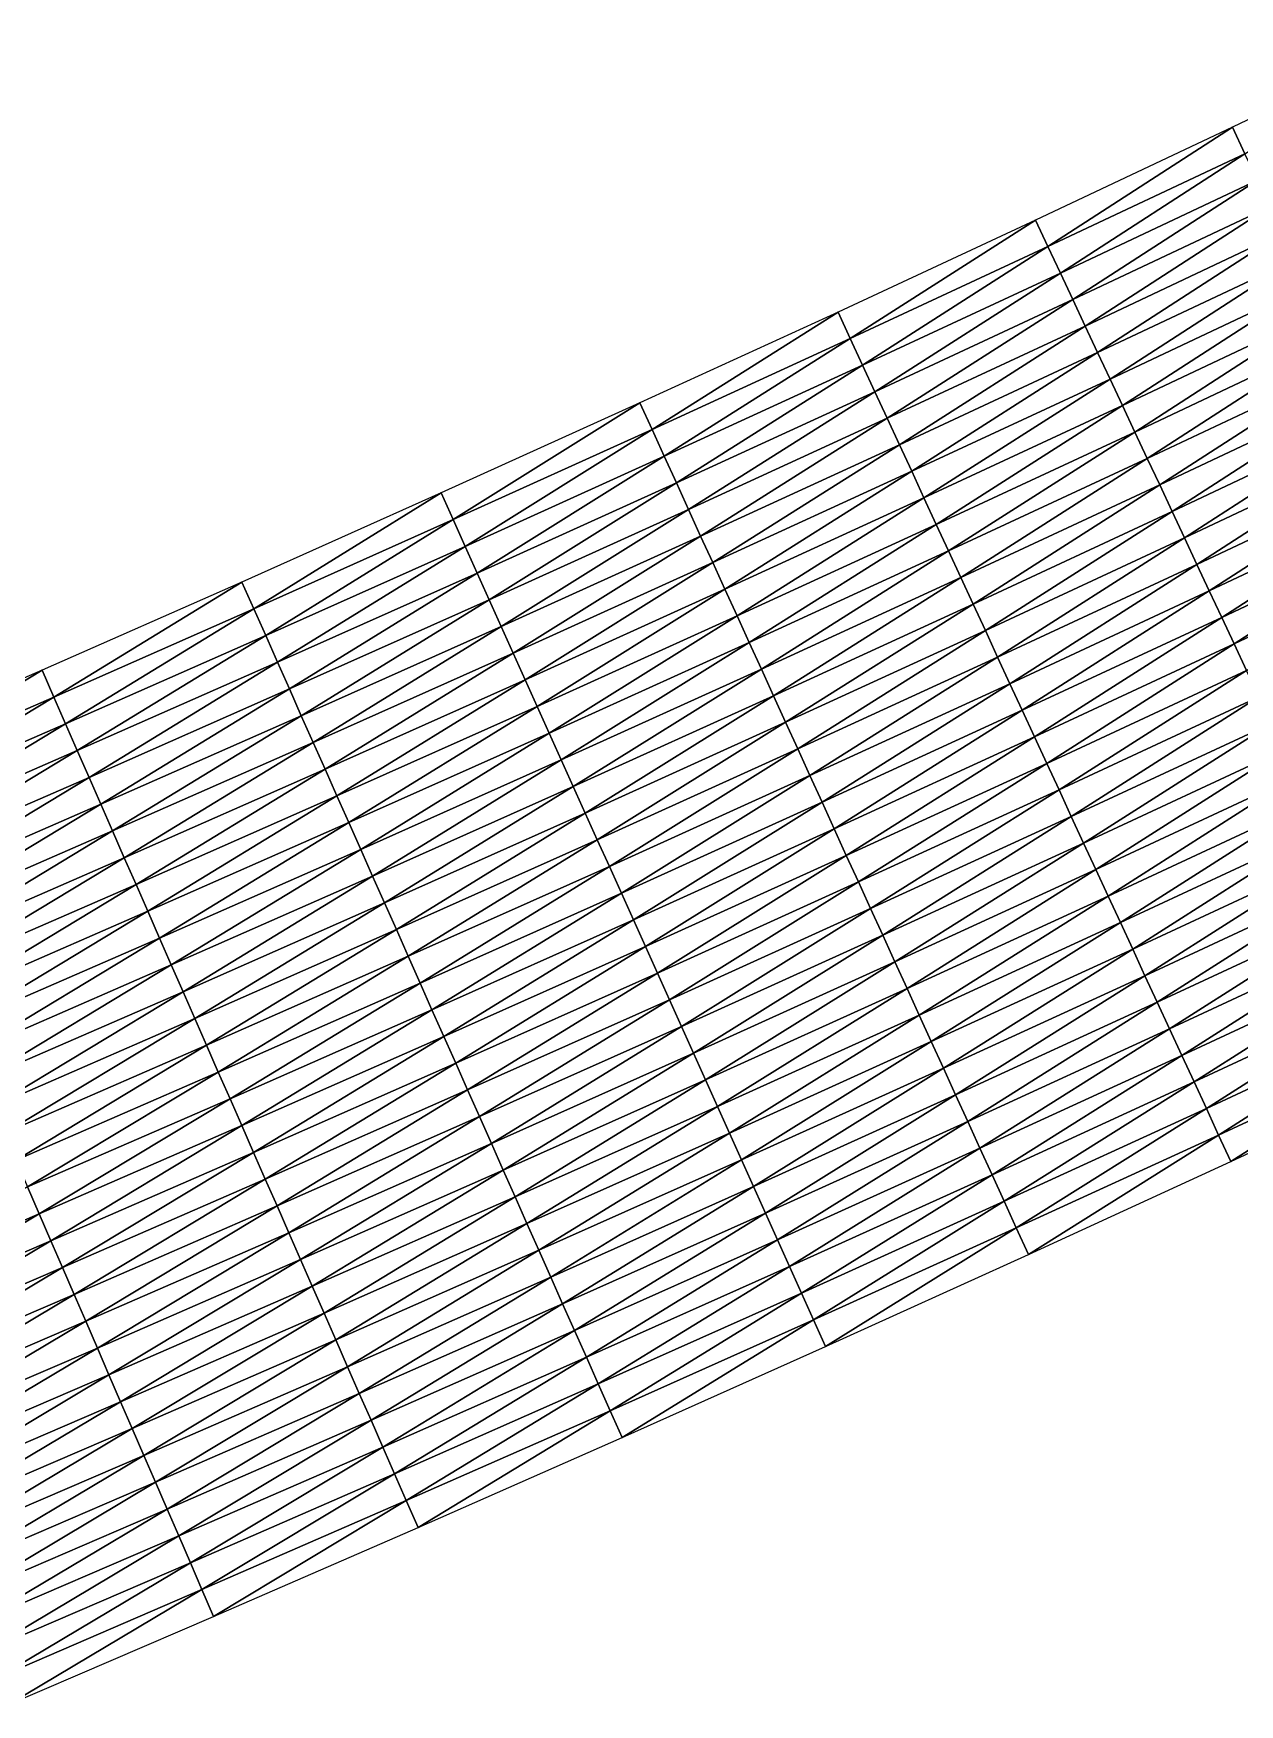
# Model space of a CAD drawing. Header units: metres. Extents: x 479979 to 482619, y 6959976 to 6961524.
# Drawn here: x 481711.7 to 481794.2, y 6960870.5 to 6960984.8 of the extents above; entities that cross this region are included whole.
import ezdxf

# ---------------------------------------------------------------- set-up
doc = ezdxf.new("R2010")
doc.units = ezdxf.units.M

msp = doc.modelspace()

# ---------------------------------------------------------------- linework, layer by layer
at = {"layer": 'GENERAL_FILL_TOP'}
for points in [[(481794.536, 6960976.573, 6.525), (481807.095, 6960984.798, 6.571), (481793.677, 6960978.38, 6.533)], [(481781.067, 6960970.218, 6.487), (481793.677, 6960978.38, 6.533), (481780.218, 6960972.029, 6.496)], [(481781.067, 6960970.218, 6.487), (481794.536, 6960976.573, 6.525), (481793.677, 6960978.38, 6.533)], [(481781.915, 6960968.407, 6.479), (481794.536, 6960976.573, 6.525), (481781.067, 6960970.218, 6.487)], [(481781.915, 6960968.407, 6.479), (481795.394, 6960974.767, 6.516), (481794.536, 6960976.573, 6.525)], [(481782.764, 6960966.596, 6.47), (481795.394, 6960974.767, 6.516), (481781.915, 6960968.407, 6.479)], [(481782.764, 6960966.596, 6.47), (481796.252, 6960972.96, 6.508), (481795.394, 6960974.767, 6.516)], [(481783.613, 6960964.785, 6.462), (481796.252, 6960972.96, 6.508), (481782.764, 6960966.596, 6.47)], [(481783.613, 6960964.785, 6.462), (481797.11, 6960971.154, 6.499), (481796.252, 6960972.96, 6.508)], [(481767.556, 6960963.929, 6.449), (481780.218, 6960972.029, 6.496), (481766.717, 6960965.745, 6.457)], [(481767.556, 6960963.929, 6.449), (481781.067, 6960970.218, 6.487), (481780.218, 6960972.029, 6.496)], [(481784.461, 6960962.974, 6.453), (481797.11, 6960971.154, 6.499), (481783.613, 6960964.785, 6.462)], [(481784.461, 6960962.974, 6.453), (481797.969, 6960969.347, 6.491), (481797.11, 6960971.154, 6.499)], [(481768.395, 6960962.114, 6.44), (481781.067, 6960970.218, 6.487), (481767.556, 6960963.929, 6.449)], [(481768.395, 6960962.114, 6.44), (481781.915, 6960968.407, 6.479), (481781.067, 6960970.218, 6.487)], [(481785.31, 6960961.163, 6.445), (481797.969, 6960969.347, 6.491), (481784.461, 6960962.974, 6.453)], [(481785.31, 6960961.163, 6.445), (481798.827, 6960967.541, 6.482), (481797.969, 6960969.347, 6.491)], [(481769.234, 6960960.299, 6.432), (481781.915, 6960968.407, 6.479), (481768.395, 6960962.114, 6.44)], [(481769.234, 6960960.299, 6.432), (481782.764, 6960966.596, 6.47), (481781.915, 6960968.407, 6.479)], [(481786.159, 6960959.352, 7.016), (481798.827, 6960967.541, 6.482), (481785.31, 6960961.163, 6.445)], [(481786.159, 6960959.352, 7.016), (481799.685, 6960965.734, 7.024), (481798.827, 6960967.541, 6.482)], [(481770.074, 6960958.483, 6.423), (481782.764, 6960966.596, 6.47), (481769.234, 6960960.299, 6.432)], [(481770.074, 6960958.483, 6.423), (481783.613, 6960964.785, 6.462), (481782.764, 6960966.596, 6.47)], [(481754.004, 6960957.706, 6.409), (481766.717, 6960965.745, 6.457), (481753.174, 6960959.526, 6.418)], [(481754.004, 6960957.706, 6.409), (481767.556, 6960963.929, 6.449), (481766.717, 6960965.745, 6.457)], [(481787.007, 6960957.541, 8.016), (481799.685, 6960965.734, 7.024), (481786.159, 6960959.352, 7.016)], [(481787.007, 6960957.541, 8.016), (481800.543, 6960963.928, 8.024), (481799.685, 6960965.734, 7.024)], [(481770.913, 6960956.668, 6.415), (481783.613, 6960964.785, 6.462), (481770.074, 6960958.483, 6.423)], [(481770.913, 6960956.668, 6.415), (481784.461, 6960962.974, 6.453), (481783.613, 6960964.785, 6.462)], [(481754.834, 6960955.887, 6.4), (481767.556, 6960963.929, 6.449), (481754.004, 6960957.706, 6.409)], [(481754.834, 6960955.887, 6.4), (481768.395, 6960962.114, 6.44), (481767.556, 6960963.929, 6.449)], [(481771.752, 6960954.853, 6.406), (481784.461, 6960962.974, 6.453), (481770.913, 6960956.668, 6.415)], [(481771.752, 6960954.853, 6.406), (481785.31, 6960961.163, 6.445), (481784.461, 6960962.974, 6.453)], [(481787.856, 6960955.73, 8.536), (481800.543, 6960963.928, 8.024), (481787.007, 6960957.541, 8.016)], [(481787.856, 6960955.73, 8.536), (481801.401, 6960962.121, 8.544), (481800.543, 6960963.928, 8.024)], [(481755.664, 6960954.067, 6.392), (481768.395, 6960962.114, 6.44), (481754.834, 6960955.887, 6.4)], [(481755.664, 6960954.067, 6.392), (481769.234, 6960960.299, 6.432), (481768.395, 6960962.114, 6.44)], [(481788.705, 6960953.919, 8.576), (481801.401, 6960962.121, 8.544), (481787.856, 6960955.73, 8.536)], [(481788.705, 6960953.919, 8.576), (481802.26, 6960960.315, 8.584), (481801.401, 6960962.121, 8.544)], [(481772.592, 6960953.037, 7.009), (481785.31, 6960961.163, 6.445), (481771.752, 6960954.853, 6.406)], [(481772.592, 6960953.037, 7.009), (481786.159, 6960959.352, 7.016), (481785.31, 6960961.163, 6.445)], [(481740.412, 6960951.548, 6.366), (481753.174, 6960959.526, 6.418), (481739.591, 6960953.372, 6.374)], [(481740.412, 6960951.548, 6.366), (481754.004, 6960957.706, 6.409), (481753.174, 6960959.526, 6.418)], [(481756.494, 6960952.248, 6.383), (481769.234, 6960960.299, 6.432), (481755.664, 6960954.067, 6.392)], [(481756.494, 6960952.248, 6.383), (481770.074, 6960958.483, 6.423), (481769.234, 6960960.299, 6.432)], [(481789.553, 6960952.108, 8.616), (481802.26, 6960960.315, 8.584), (481788.705, 6960953.919, 8.576)], [(481789.553, 6960952.108, 8.616), (481803.118, 6960958.508, 8.624), (481802.26, 6960960.315, 8.584)], [(481757.324, 6960950.428, 6.375), (481770.074, 6960958.483, 6.423), (481756.494, 6960952.248, 6.383)], [(481757.324, 6960950.428, 6.375), (481770.913, 6960956.668, 6.415), (481770.074, 6960958.483, 6.423)], [(481773.431, 6960951.222, 8.009), (481786.159, 6960959.352, 7.016), (481772.592, 6960953.037, 7.009)], [(481773.431, 6960951.222, 8.009), (481787.007, 6960957.541, 8.016), (481786.159, 6960959.352, 7.016)], [(481790.402, 6960950.297, 8.656), (481803.118, 6960958.508, 8.624), (481789.553, 6960952.108, 8.616)], [(481790.402, 6960950.297, 8.656), (481803.976, 6960956.702, 8.664), (481803.118, 6960958.508, 8.624)], [(481741.233, 6960949.724, 6.357), (481754.004, 6960957.706, 6.409), (481740.412, 6960951.548, 6.366)], [(481741.233, 6960949.724, 6.357), (481754.834, 6960955.887, 6.4), (481754.004, 6960957.706, 6.409)], [(481774.27, 6960949.406, 8.529), (481787.007, 6960957.541, 8.016), (481773.431, 6960951.222, 8.009)], [(481774.27, 6960949.406, 8.529), (481787.856, 6960955.73, 8.536), (481787.007, 6960957.541, 8.016)], [(481758.154, 6960948.608, 6.366), (481770.913, 6960956.668, 6.415), (481757.324, 6960950.428, 6.375)], [(481758.154, 6960948.608, 6.366), (481771.752, 6960954.853, 6.406), (481770.913, 6960956.668, 6.415)], [(481791.251, 6960948.486, 8.696), (481803.976, 6960956.702, 8.664), (481790.402, 6960950.297, 8.656)], [(481791.251, 6960948.486, 8.696), (481804.834, 6960954.895, 8.704), (481803.976, 6960956.702, 8.664)], [(481742.054, 6960947.9, 6.348), (481754.834, 6960955.887, 6.4), (481741.233, 6960949.724, 6.357)], [(481742.054, 6960947.9, 6.348), (481755.664, 6960954.067, 6.392), (481754.834, 6960955.887, 6.4)], [(481775.109, 6960947.591, 8.569), (481787.856, 6960955.73, 8.536), (481774.27, 6960949.406, 8.529)], [(481775.109, 6960947.591, 8.569), (481788.705, 6960953.919, 8.576), (481787.856, 6960955.73, 8.536)], [(481742.874, 6960946.076, 6.34), (481755.664, 6960954.067, 6.392), (481742.054, 6960947.9, 6.348)], [(481742.874, 6960946.076, 6.34), (481756.494, 6960952.248, 6.383), (481755.664, 6960954.067, 6.392)], [(481758.984, 6960946.789, 7.002), (481771.752, 6960954.853, 6.406), (481758.154, 6960948.608, 6.366)], [(481758.984, 6960946.789, 7.002), (481772.592, 6960953.037, 7.009), (481771.752, 6960954.853, 6.406)], [(481775.949, 6960945.776, 8.609), (481788.705, 6960953.919, 8.576), (481775.109, 6960947.591, 8.569)], [(481775.949, 6960945.776, 8.609), (481789.553, 6960952.108, 8.616), (481788.705, 6960953.919, 8.576)], [(481792.099, 6960946.675, 8.736), (481804.834, 6960954.895, 8.704), (481791.251, 6960948.486, 8.696)], [(481792.099, 6960946.675, 8.736), (481805.693, 6960953.089, 8.744), (481804.834, 6960954.895, 8.704)], [(481726.779, 6960945.452, 6.316), (481739.591, 6960953.372, 6.374), (481725.967, 6960947.28, 6.325)], [(481726.779, 6960945.452, 6.316), (481740.412, 6960951.548, 6.366), (481739.591, 6960953.372, 6.374)], [(481759.814, 6960944.969, 8.002), (481772.592, 6960953.037, 7.009), (481758.984, 6960946.789, 7.002)], [(481759.814, 6960944.969, 8.002), (481773.431, 6960951.222, 8.009), (481772.592, 6960953.037, 7.009)], [(481792.948, 6960944.864, 8.776), (481805.693, 6960953.089, 8.744), (481792.099, 6960946.675, 8.736)], [(481792.948, 6960944.864, 8.776), (481806.551, 6960951.282, 8.784), (481805.693, 6960953.089, 8.744)], [(481727.591, 6960943.624, 6.308), (481740.412, 6960951.548, 6.366), (481726.779, 6960945.452, 6.316)], [(481727.591, 6960943.624, 6.308), (481741.233, 6960949.724, 6.357), (481740.412, 6960951.548, 6.366)], [(481743.695, 6960944.253, 6.331), (481756.494, 6960952.248, 6.383), (481742.874, 6960946.076, 6.34)], [(481743.695, 6960944.253, 6.331), (481757.324, 6960950.428, 6.375), (481756.494, 6960952.248, 6.383)], [(481776.788, 6960943.96, 8.649), (481789.553, 6960952.108, 8.616), (481775.949, 6960945.776, 8.609)], [(481776.788, 6960943.96, 8.649), (481790.402, 6960950.297, 8.656), (481789.553, 6960952.108, 8.616)], [(481744.516, 6960942.429, 6.322), (481757.324, 6960950.428, 6.375), (481743.695, 6960944.253, 6.331)], [(481744.516, 6960942.429, 6.322), (481758.154, 6960948.608, 6.366), (481757.324, 6960950.428, 6.375)], [(481760.644, 6960943.149, 8.522), (481773.431, 6960951.222, 8.009), (481759.814, 6960944.969, 8.002)], [(481760.644, 6960943.149, 8.522), (481774.27, 6960949.406, 8.529), (481773.431, 6960951.222, 8.009)], [(481793.797, 6960943.053, 8.816), (481806.551, 6960951.282, 8.784), (481792.948, 6960944.864, 8.776)], [(481793.797, 6960943.053, 8.816), (481807.409, 6960949.476, 8.824), (481806.551, 6960951.282, 8.784)], [(481728.403, 6960941.796, 6.299), (481741.233, 6960949.724, 6.357), (481727.591, 6960943.624, 6.308)], [(481728.403, 6960941.796, 6.299), (481742.054, 6960947.9, 6.348), (481741.233, 6960949.724, 6.357)], [(481761.474, 6960941.33, 8.562), (481774.27, 6960949.406, 8.529), (481760.644, 6960943.149, 8.522)], [(481761.474, 6960941.33, 8.562), (481775.109, 6960947.591, 8.569), (481774.27, 6960949.406, 8.529)], [(481777.627, 6960942.145, 8.689), (481790.402, 6960950.297, 8.656), (481776.788, 6960943.96, 8.649)], [(481777.627, 6960942.145, 8.689), (481791.251, 6960948.486, 8.696), (481790.402, 6960950.297, 8.656)], [(481794.645, 6960941.242, 8.776), (481807.409, 6960949.476, 8.824), (481793.797, 6960943.053, 8.816)], [(481745.337, 6960940.605, 6.994), (481758.154, 6960948.608, 6.366), (481744.516, 6960942.429, 6.322)], [(481745.337, 6960940.605, 6.994), (481758.984, 6960946.789, 7.002), (481758.154, 6960948.608, 6.366)], [(481778.466, 6960940.329, 8.729), (481791.251, 6960948.486, 8.696), (481777.627, 6960942.145, 8.689)], [(481778.466, 6960940.329, 8.729), (481792.099, 6960946.675, 8.736), (481791.251, 6960948.486, 8.696)], [(481713.108, 6960939.418, 6.259), (481725.967, 6960947.28, 6.325), (481712.304, 6960941.25, 6.268)], [(481713.108, 6960939.418, 6.259), (481726.779, 6960945.452, 6.316), (481725.967, 6960947.28, 6.325)], [(481729.215, 6960939.969, 6.29), (481742.054, 6960947.9, 6.348), (481728.403, 6960941.796, 6.299)], [(481729.215, 6960939.969, 6.29), (481742.874, 6960946.076, 6.34), (481742.054, 6960947.9, 6.348)], [(481762.304, 6960939.51, 8.602), (481775.109, 6960947.591, 8.569), (481761.474, 6960941.33, 8.562)], [(481762.304, 6960939.51, 8.602), (481775.949, 6960945.776, 8.609), (481775.109, 6960947.591, 8.569)], [(481730.027, 6960938.141, 6.281), (481742.874, 6960946.076, 6.34), (481729.215, 6960939.969, 6.29)], [(481730.027, 6960938.141, 6.281), (481743.695, 6960944.253, 6.331), (481742.874, 6960946.076, 6.34)], [(481746.158, 6960938.781, 7.994), (481758.984, 6960946.789, 7.002), (481745.337, 6960940.605, 6.994)], [(481746.158, 6960938.781, 7.994), (481759.814, 6960944.969, 8.002), (481758.984, 6960946.789, 7.002)], [(481763.134, 6960937.69, 8.642), (481775.949, 6960945.776, 8.609), (481762.304, 6960939.51, 8.602)], [(481763.134, 6960937.69, 8.642), (481776.788, 6960943.96, 8.649), (481775.949, 6960945.776, 8.609)], [(481779.306, 6960938.514, 8.769), (481792.099, 6960946.675, 8.736), (481778.466, 6960940.329, 8.729)], [(481779.306, 6960938.514, 8.769), (481792.948, 6960944.864, 8.776), (481792.099, 6960946.675, 8.736)], [(481713.911, 6960937.586, 6.25), (481726.779, 6960945.452, 6.316), (481713.108, 6960939.418, 6.259)], [(481713.911, 6960937.586, 6.25), (481727.591, 6960943.624, 6.308), (481726.779, 6960945.452, 6.316)], [(481746.979, 6960936.958, 8.514), (481759.814, 6960944.969, 8.002), (481746.158, 6960938.781, 7.994)], [(481746.979, 6960936.958, 8.514), (481760.644, 6960943.149, 8.522), (481759.814, 6960944.969, 8.002)], [(481780.145, 6960936.699, 8.809), (481792.948, 6960944.864, 8.776), (481779.306, 6960938.514, 8.769)], [(481780.145, 6960936.699, 8.809), (481793.797, 6960943.053, 8.816), (481792.948, 6960944.864, 8.776)], [(481714.714, 6960935.755, 6.241), (481727.591, 6960943.624, 6.308), (481713.911, 6960937.586, 6.25)], [(481714.714, 6960935.755, 6.241), (481728.403, 6960941.796, 6.299), (481727.591, 6960943.624, 6.308)], [(481730.839, 6960936.313, 6.272), (481743.695, 6960944.253, 6.331), (481730.027, 6960938.141, 6.281)], [(481730.839, 6960936.313, 6.272), (481744.516, 6960942.429, 6.322), (481743.695, 6960944.253, 6.331)], [(481763.964, 6960935.871, 8.682), (481776.788, 6960943.96, 8.649), (481763.134, 6960937.69, 8.642)], [(481763.964, 6960935.871, 8.682), (481777.627, 6960942.145, 8.689), (481776.788, 6960943.96, 8.649)], [(481731.651, 6960934.485, 6.983), (481744.516, 6960942.429, 6.322), (481730.839, 6960936.313, 6.272)], [(481731.651, 6960934.485, 6.983), (481745.337, 6960940.605, 6.994), (481744.516, 6960942.429, 6.322)], [(481747.8, 6960935.134, 8.554), (481760.644, 6960943.149, 8.522), (481746.979, 6960936.958, 8.514)], [(481747.8, 6960935.134, 8.554), (481761.474, 6960941.33, 8.562), (481760.644, 6960943.149, 8.522)], [(481780.984, 6960934.883, 8.769), (481793.797, 6960943.053, 8.816), (481780.145, 6960936.699, 8.809)], [(481780.984, 6960934.883, 8.769), (481794.645, 6960941.242, 8.776), (481793.797, 6960943.053, 8.816)], [(481699.397, 6960933.444, 6.189), (481712.304, 6960941.25, 6.268), (481698.602, 6960935.279, 6.198)], [(481699.397, 6960933.444, 6.189), (481713.108, 6960939.418, 6.259), (481712.304, 6960941.25, 6.268)], [(481715.517, 6960933.923, 6.232), (481728.403, 6960941.796, 6.299), (481714.714, 6960935.755, 6.241)], [(481715.517, 6960933.923, 6.232), (481729.215, 6960939.969, 6.29), (481728.403, 6960941.796, 6.299)], [(481748.621, 6960933.31, 8.594), (481761.474, 6960941.33, 8.562), (481747.8, 6960935.134, 8.554)], [(481748.621, 6960933.31, 8.594), (481762.304, 6960939.51, 8.602), (481761.474, 6960941.33, 8.562)], [(481764.794, 6960934.051, 8.722), (481777.627, 6960942.145, 8.689), (481763.964, 6960935.871, 8.682)], [(481764.794, 6960934.051, 8.722), (481778.466, 6960940.329, 8.729), (481777.627, 6960942.145, 8.689)], [(481781.823, 6960933.068, 8.729), (481794.645, 6960941.242, 8.776), (481780.984, 6960934.883, 8.769)], [(481781.823, 6960933.068, 8.729), (481795.494, 6960939.431, 8.736), (481794.645, 6960941.242, 8.776)], [(481732.463, 6960932.658, 7.983), (481745.337, 6960940.605, 6.994), (481731.651, 6960934.485, 6.983)], [(481732.463, 6960932.658, 7.983), (481746.158, 6960938.781, 7.994), (481745.337, 6960940.605, 6.994)], [(481765.624, 6960932.231, 8.762), (481778.466, 6960940.329, 8.729), (481764.794, 6960934.051, 8.722)], [(481765.624, 6960932.231, 8.762), (481779.306, 6960938.514, 8.769), (481778.466, 6960940.329, 8.729)], [(481700.192, 6960931.609, 6.18), (481713.108, 6960939.418, 6.259), (481699.397, 6960933.444, 6.189)], [(481700.192, 6960931.609, 6.18), (481713.911, 6960937.586, 6.25), (481713.108, 6960939.418, 6.259)], [(481716.32, 6960932.091, 6.223), (481729.215, 6960939.969, 6.29), (481715.517, 6960933.923, 6.232)], [(481716.32, 6960932.091, 6.223), (481730.027, 6960938.141, 6.281), (481729.215, 6960939.969, 6.29)], [(481749.442, 6960931.486, 8.634), (481762.304, 6960939.51, 8.602), (481748.621, 6960933.31, 8.594)], [(481749.442, 6960931.486, 8.634), (481763.134, 6960937.69, 8.642), (481762.304, 6960939.51, 8.602)], [(481782.663, 6960931.252, 8.689), (481795.494, 6960939.431, 8.736), (481781.823, 6960933.068, 8.729)], [(481782.663, 6960931.252, 8.689), (481796.343, 6960937.62, 8.696), (481795.494, 6960939.431, 8.736)], [(481717.123, 6960930.26, 6.214), (481730.027, 6960938.141, 6.281), (481716.32, 6960932.091, 6.223)], [(481717.123, 6960930.26, 6.214), (481730.839, 6960936.313, 6.272), (481730.027, 6960938.141, 6.281)], [(481733.275, 6960930.83, 8.503), (481746.158, 6960938.781, 7.994), (481732.463, 6960932.658, 7.983)], [(481733.275, 6960930.83, 8.503), (481746.979, 6960936.958, 8.514), (481746.158, 6960938.781, 7.994)], [(481766.454, 6960930.412, 8.802), (481779.306, 6960938.514, 8.769), (481765.624, 6960932.231, 8.762)], [(481766.454, 6960930.412, 8.802), (481780.145, 6960936.699, 8.809), (481779.306, 6960938.514, 8.769)], [(481700.986, 6960929.773, 6.171), (481713.911, 6960937.586, 6.25), (481700.192, 6960931.609, 6.18)], [(481700.986, 6960929.773, 6.171), (481714.714, 6960935.755, 6.241), (481713.911, 6960937.586, 6.25)], [(481734.087, 6960929.002, 8.543), (481746.979, 6960936.958, 8.514), (481733.275, 6960930.83, 8.503)], [(481734.087, 6960929.002, 8.543), (481747.8, 6960935.134, 8.554), (481746.979, 6960936.958, 8.514)], [(481750.262, 6960929.662, 8.674), (481763.134, 6960937.69, 8.642), (481749.442, 6960931.486, 8.634)], [(481750.262, 6960929.662, 8.674), (481763.964, 6960935.871, 8.682), (481763.134, 6960937.69, 8.642)], [(481767.284, 6960928.592, 8.762), (481780.145, 6960936.699, 8.809), (481766.454, 6960930.412, 8.802)], [(481767.284, 6960928.592, 8.762), (481780.984, 6960934.883, 8.769), (481780.145, 6960936.699, 8.809)], [(481783.502, 6960929.437, 8.649), (481796.343, 6960937.62, 8.696), (481782.663, 6960931.252, 8.689)], [(481783.502, 6960929.437, 8.649), (481797.191, 6960935.809, 8.656), (481796.343, 6960937.62, 8.696)], [(481701.781, 6960927.938, 6.161), (481714.714, 6960935.755, 6.241), (481700.986, 6960929.773, 6.171)], [(481701.781, 6960927.938, 6.161), (481715.517, 6960933.923, 6.232), (481714.714, 6960935.755, 6.241)], [(481717.927, 6960928.428, 6.966), (481730.839, 6960936.313, 6.272), (481717.123, 6960930.26, 6.214)], [(481717.927, 6960928.428, 6.966), (481731.651, 6960934.485, 6.983), (481730.839, 6960936.313, 6.272)], [(481751.083, 6960927.839, 8.714), (481763.964, 6960935.871, 8.682), (481750.262, 6960929.662, 8.674)], [(481751.083, 6960927.839, 8.714), (481764.794, 6960934.051, 8.722), (481763.964, 6960935.871, 8.682)], [(481784.341, 6960927.622, 8.609), (481797.191, 6960935.809, 8.656), (481783.502, 6960929.437, 8.649)], [(481784.341, 6960927.622, 8.609), (481798.04, 6960933.998, 8.616), (481797.191, 6960935.809, 8.656)], [(481718.73, 6960926.596, 7.966), (481731.651, 6960934.485, 6.983), (481717.927, 6960928.428, 6.966)], [(481718.73, 6960926.596, 7.966), (481732.463, 6960932.658, 7.983), (481731.651, 6960934.485, 6.983)], [(481734.899, 6960927.174, 8.583), (481747.8, 6960935.134, 8.554), (481734.087, 6960929.002, 8.543)], [(481734.899, 6960927.174, 8.583), (481748.621, 6960933.31, 8.594), (481747.8, 6960935.134, 8.554)], [(481768.114, 6960926.773, 8.722), (481780.984, 6960934.883, 8.769), (481767.284, 6960928.592, 8.762)], [(481768.114, 6960926.773, 8.722), (481781.823, 6960933.068, 8.729), (481780.984, 6960934.883, 8.769)], [(481702.575, 6960926.103, 6.152), (481715.517, 6960933.923, 6.232), (481701.781, 6960927.938, 6.161)], [(481702.575, 6960926.103, 6.152), (481716.32, 6960932.091, 6.223), (481715.517, 6960933.923, 6.232)], [(481735.711, 6960925.347, 8.623), (481748.621, 6960933.31, 8.594), (481734.899, 6960927.174, 8.583)], [(481735.711, 6960925.347, 8.623), (481749.442, 6960931.486, 8.634), (481748.621, 6960933.31, 8.594)], [(481751.904, 6960926.015, 8.754), (481764.794, 6960934.051, 8.722), (481751.083, 6960927.839, 8.714)], [(481751.904, 6960926.015, 8.754), (481765.624, 6960932.231, 8.762), (481764.794, 6960934.051, 8.722)], [(481785.18, 6960925.806, 8.569), (481798.04, 6960933.998, 8.616), (481784.341, 6960927.622, 8.609)], [(481785.18, 6960925.806, 8.569), (481798.889, 6960932.187, 8.576), (481798.04, 6960933.998, 8.616)], [(481703.37, 6960924.267, 6.143), (481716.32, 6960932.091, 6.223), (481702.575, 6960926.103, 6.152)], [(481703.37, 6960924.267, 6.143), (481717.123, 6960930.26, 6.214), (481716.32, 6960932.091, 6.223)], [(481719.533, 6960924.765, 8.486), (481732.463, 6960932.658, 7.983), (481718.73, 6960926.596, 7.966)], [(481719.533, 6960924.765, 8.486), (481733.275, 6960930.83, 8.503), (481732.463, 6960932.658, 7.983)], [(481752.725, 6960924.191, 8.794), (481765.624, 6960932.231, 8.762), (481751.904, 6960926.015, 8.754)], [(481752.725, 6960924.191, 8.794), (481766.454, 6960930.412, 8.802), (481765.624, 6960932.231, 8.762)], [(481768.944, 6960924.953, 8.682), (481781.823, 6960933.068, 8.729), (481768.114, 6960926.773, 8.722)], [(481768.944, 6960924.953, 8.682), (481782.663, 6960931.252, 8.689), (481781.823, 6960933.068, 8.729)], [(481786.02, 6960923.991, 8.529), (481798.889, 6960932.187, 8.576), (481785.18, 6960925.806, 8.569)], [(481786.02, 6960923.991, 8.529), (481799.737, 6960930.376, 8.536), (481798.889, 6960932.187, 8.576)], [(481736.523, 6960923.519, 8.663), (481749.442, 6960931.486, 8.634), (481735.711, 6960925.347, 8.623)], [(481736.523, 6960923.519, 8.663), (481750.262, 6960929.662, 8.674), (481749.442, 6960931.486, 8.634)], [(481769.774, 6960923.133, 8.642), (481782.663, 6960931.252, 8.689), (481768.944, 6960924.953, 8.682)], [(481769.774, 6960923.133, 8.642), (481783.502, 6960929.437, 8.649), (481782.663, 6960931.252, 8.689)], [(481704.165, 6960922.432, 6.942), (481717.123, 6960930.26, 6.214), (481703.37, 6960924.267, 6.143)], [(481704.165, 6960922.432, 6.942), (481717.927, 6960928.428, 6.966), (481717.123, 6960930.26, 6.214)], [(481720.336, 6960922.933, 8.526), (481733.275, 6960930.83, 8.503), (481719.533, 6960924.765, 8.486)], [(481720.336, 6960922.933, 8.526), (481734.087, 6960929.002, 8.543), (481733.275, 6960930.83, 8.503)], [(481753.546, 6960922.367, 8.754), (481766.454, 6960930.412, 8.802), (481752.725, 6960924.191, 8.794)], [(481753.546, 6960922.367, 8.754), (481767.284, 6960928.592, 8.762), (481766.454, 6960930.412, 8.802)], [(481786.859, 6960922.176, 8.009), (481799.737, 6960930.376, 8.536), (481786.02, 6960923.991, 8.529)], [(481786.859, 6960922.176, 8.009), (481800.586, 6960928.565, 8.016), (481799.737, 6960930.376, 8.536)], [(481721.139, 6960921.102, 8.566), (481734.087, 6960929.002, 8.543), (481720.336, 6960922.933, 8.526)], [(481721.139, 6960921.102, 8.566), (481734.899, 6960927.174, 8.583), (481734.087, 6960929.002, 8.543)], [(481737.335, 6960921.691, 8.703), (481750.262, 6960929.662, 8.674), (481736.523, 6960923.519, 8.663)], [(481737.335, 6960921.691, 8.703), (481751.083, 6960927.839, 8.714), (481750.262, 6960929.662, 8.674)], [(481770.604, 6960921.314, 8.602), (481783.502, 6960929.437, 8.649), (481769.774, 6960923.133, 8.642)], [(481770.604, 6960921.314, 8.602), (481784.341, 6960927.622, 8.609), (481783.502, 6960929.437, 8.649)], [(481704.959, 6960920.596, 7.942), (481717.927, 6960928.428, 6.966), (481704.165, 6960922.432, 6.942)], [(481704.959, 6960920.596, 7.942), (481718.73, 6960926.596, 7.966), (481717.927, 6960928.428, 6.966)], [(481738.147, 6960919.863, 8.743), (481751.083, 6960927.839, 8.714), (481737.335, 6960921.691, 8.703)], [(481738.147, 6960919.863, 8.743), (481751.904, 6960926.015, 8.754), (481751.083, 6960927.839, 8.714)], [(481754.367, 6960920.544, 8.714), (481767.284, 6960928.592, 8.762), (481753.546, 6960922.367, 8.754)], [(481754.367, 6960920.544, 8.714), (481768.114, 6960926.773, 8.722), (481767.284, 6960928.592, 8.762)], [(481771.434, 6960919.494, 8.562), (481784.341, 6960927.622, 8.609), (481770.604, 6960921.314, 8.602)], [(481771.434, 6960919.494, 8.562), (481785.18, 6960925.806, 8.569), (481784.341, 6960927.622, 8.609)], [(481787.698, 6960920.36, 7.009), (481800.586, 6960928.565, 8.016), (481786.859, 6960922.176, 8.009)], [(481787.698, 6960920.36, 7.009), (481801.435, 6960926.754, 7.016), (481800.586, 6960928.565, 8.016)], [(481705.754, 6960918.761, 8.462), (481718.73, 6960926.596, 7.966), (481704.959, 6960920.596, 7.942)], [(481705.754, 6960918.761, 8.462), (481719.533, 6960924.765, 8.486), (481718.73, 6960926.596, 7.966)], [(481721.943, 6960919.27, 8.606), (481734.899, 6960927.174, 8.583), (481721.139, 6960921.102, 8.566)], [(481721.943, 6960919.27, 8.606), (481735.711, 6960925.347, 8.623), (481734.899, 6960927.174, 8.583)], [(481755.188, 6960918.72, 8.674), (481768.114, 6960926.773, 8.722), (481754.367, 6960920.544, 8.714)], [(481755.188, 6960918.72, 8.674), (481768.944, 6960924.953, 8.682), (481768.114, 6960926.773, 8.722)], [(481788.537, 6960918.545, 6.236), (481801.435, 6960926.754, 7.016), (481787.698, 6960920.36, 7.009)], [(481788.537, 6960918.545, 6.236), (481802.284, 6960924.943, 6.275), (481801.435, 6960926.754, 7.016)], [(481722.746, 6960917.438, 8.646), (481735.711, 6960925.347, 8.623), (481721.943, 6960919.27, 8.606)], [(481722.746, 6960917.438, 8.646), (481736.523, 6960923.519, 8.663), (481735.711, 6960925.347, 8.623)], [(481738.959, 6960918.035, 8.783), (481751.904, 6960926.015, 8.754), (481738.147, 6960919.863, 8.743)], [(481738.959, 6960918.035, 8.783), (481752.725, 6960924.191, 8.794), (481751.904, 6960926.015, 8.754)], [(481772.264, 6960917.674, 8.522), (481785.18, 6960925.806, 8.569), (481771.434, 6960919.494, 8.562)], [(481772.264, 6960917.674, 8.522), (481786.02, 6960923.991, 8.529), (481785.18, 6960925.806, 8.569)], [(481706.548, 6960916.926, 8.502), (481719.533, 6960924.765, 8.486), (481705.754, 6960918.761, 8.462)], [(481706.548, 6960916.926, 8.502), (481720.336, 6960922.933, 8.526), (481719.533, 6960924.765, 8.486)], [(481739.77, 6960916.208, 8.743), (481752.725, 6960924.191, 8.794), (481738.959, 6960918.035, 8.783)], [(481739.77, 6960916.208, 8.743), (481753.546, 6960922.367, 8.754), (481752.725, 6960924.191, 8.794)], [(481756.009, 6960916.896, 8.634), (481768.944, 6960924.953, 8.682), (481755.188, 6960918.72, 8.674)], [(481756.009, 6960916.896, 8.634), (481769.774, 6960923.133, 8.642), (481768.944, 6960924.953, 8.682)], [(481789.377, 6960916.729, 6.228), (481802.284, 6960924.943, 6.275), (481788.537, 6960918.545, 6.236)], [(481789.377, 6960916.729, 6.228), (481803.132, 6960923.132, 6.267), (481802.284, 6960924.943, 6.275)], [(481707.343, 6960915.09, 8.542), (481720.336, 6960922.933, 8.526), (481706.548, 6960916.926, 8.502)], [(481707.343, 6960915.09, 8.542), (481721.139, 6960921.102, 8.566), (481720.336, 6960922.933, 8.526)], [(481723.549, 6960915.607, 8.686), (481736.523, 6960923.519, 8.663), (481722.746, 6960917.438, 8.646)], [(481723.549, 6960915.607, 8.686), (481737.335, 6960921.691, 8.703), (481736.523, 6960923.519, 8.663)], [(481756.829, 6960915.072, 8.594), (481769.774, 6960923.133, 8.642), (481756.009, 6960916.896, 8.634)], [(481756.829, 6960915.072, 8.594), (481770.604, 6960921.314, 8.602), (481769.774, 6960923.133, 8.642)], [(481773.094, 6960915.855, 8.002), (481786.02, 6960923.991, 8.529), (481772.264, 6960917.674, 8.522)], [(481773.094, 6960915.855, 8.002), (481786.859, 6960922.176, 8.009), (481786.02, 6960923.991, 8.529)], [(481790.216, 6960914.914, 6.219), (481803.132, 6960923.132, 6.267), (481789.377, 6960916.729, 6.228)], [(481790.216, 6960914.914, 6.219), (481803.981, 6960921.321, 6.259), (481803.132, 6960923.132, 6.267)], [(481740.582, 6960914.38, 8.703), (481753.546, 6960922.367, 8.754), (481739.77, 6960916.208, 8.743)], [(481740.582, 6960914.38, 8.703), (481754.367, 6960920.544, 8.714), (481753.546, 6960922.367, 8.754)], [(481773.924, 6960914.035, 7.002), (481786.859, 6960922.176, 8.009), (481773.094, 6960915.855, 8.002)], [(481773.924, 6960914.035, 7.002), (481787.698, 6960920.36, 7.009), (481786.859, 6960922.176, 8.009)], [(481708.138, 6960913.255, 8.582), (481721.139, 6960921.102, 8.566), (481707.343, 6960915.09, 8.542)], [(481708.138, 6960913.255, 8.582), (481721.943, 6960919.27, 8.606), (481721.139, 6960921.102, 8.566)], [(481724.352, 6960913.775, 8.726), (481737.335, 6960921.691, 8.703), (481723.549, 6960915.607, 8.686)], [(481724.352, 6960913.775, 8.726), (481738.147, 6960919.863, 8.743), (481737.335, 6960921.691, 8.703)], [(481757.65, 6960913.249, 8.554), (481770.604, 6960921.314, 8.602), (481756.829, 6960915.072, 8.594)], [(481757.65, 6960913.249, 8.554), (481771.434, 6960919.494, 8.562), (481770.604, 6960921.314, 8.602)], [(481791.055, 6960913.099, 6.211), (481803.981, 6960921.321, 6.259), (481790.216, 6960914.914, 6.219)], [(481791.055, 6960913.099, 6.211), (481804.83, 6960919.51, 6.25), (481803.981, 6960921.321, 6.259)], [(481725.155, 6960911.943, 8.766), (481738.147, 6960919.863, 8.743), (481724.352, 6960913.775, 8.726)], [(481725.155, 6960911.943, 8.766), (481738.959, 6960918.035, 8.783), (481738.147, 6960919.863, 8.743)], [(481741.394, 6960912.552, 8.663), (481754.367, 6960920.544, 8.714), (481740.582, 6960914.38, 8.703)], [(481741.394, 6960912.552, 8.663), (481755.188, 6960918.72, 8.674), (481754.367, 6960920.544, 8.714)], [(481758.471, 6960911.425, 8.514), (481771.434, 6960919.494, 8.562), (481757.65, 6960913.249, 8.554)], [(481758.471, 6960911.425, 8.514), (481772.264, 6960917.674, 8.522), (481771.434, 6960919.494, 8.562)], [(481774.754, 6960912.215, 6.195), (481787.698, 6960920.36, 7.009), (481773.924, 6960914.035, 7.002)], [(481774.754, 6960912.215, 6.195), (481788.537, 6960918.545, 6.236), (481787.698, 6960920.36, 7.009)], [(481791.895, 6960911.283, 6.202), (481804.83, 6960919.51, 6.25), (481791.055, 6960913.099, 6.211)], [(481791.895, 6960911.283, 6.202), (481805.678, 6960917.699, 6.242), (481804.83, 6960919.51, 6.25)], [(481708.932, 6960911.42, 8.622), (481721.943, 6960919.27, 8.606), (481708.138, 6960913.255, 8.582)], [(481708.932, 6960911.42, 8.622), (481722.746, 6960917.438, 8.646), (481721.943, 6960919.27, 8.606)], [(481742.206, 6960910.724, 8.623), (481755.188, 6960918.72, 8.674), (481741.394, 6960912.552, 8.663)], [(481742.206, 6960910.724, 8.623), (481756.009, 6960916.896, 8.634), (481755.188, 6960918.72, 8.674)], [(481775.584, 6960910.396, 6.186), (481788.537, 6960918.545, 6.236), (481774.754, 6960912.215, 6.195)], [(481775.584, 6960910.396, 6.186), (481789.377, 6960916.729, 6.228), (481788.537, 6960918.545, 6.236)], [(481709.727, 6960909.584, 8.662), (481722.746, 6960917.438, 8.646), (481708.932, 6960911.42, 8.622)], [(481709.727, 6960909.584, 8.662), (481723.549, 6960915.607, 8.686), (481722.746, 6960917.438, 8.646)], [(481725.958, 6960910.112, 8.726), (481738.959, 6960918.035, 8.783), (481725.155, 6960911.943, 8.766)], [(481725.958, 6960910.112, 8.726), (481739.77, 6960916.208, 8.743), (481738.959, 6960918.035, 8.783)], [(481759.292, 6960909.601, 7.994), (481772.264, 6960917.674, 8.522), (481758.471, 6960911.425, 8.514)], [(481759.292, 6960909.601, 7.994), (481773.094, 6960915.855, 8.002), (481772.264, 6960917.674, 8.522)], [(481792.734, 6960909.468, 6.194), (481805.678, 6960917.699, 6.242), (481791.895, 6960911.283, 6.202)], [(481792.734, 6960909.468, 6.194), (481806.527, 6960915.888, 6.233), (481805.678, 6960917.699, 6.242)], [(481726.762, 6960908.28, 8.686), (481739.77, 6960916.208, 8.743), (481725.958, 6960910.112, 8.726)], [(481726.762, 6960908.28, 8.686), (481740.582, 6960914.38, 8.703), (481739.77, 6960916.208, 8.743)], [(481743.018, 6960908.897, 8.583), (481756.009, 6960916.896, 8.634), (481742.206, 6960910.724, 8.623)], [(481743.018, 6960908.897, 8.583), (481756.829, 6960915.072, 8.594), (481756.009, 6960916.896, 8.634)], [(481776.414, 6960908.576, 6.177), (481789.377, 6960916.729, 6.228), (481775.584, 6960910.396, 6.186)], [(481776.414, 6960908.576, 6.177), (481790.216, 6960914.914, 6.219), (481789.377, 6960916.729, 6.228)], [(481710.522, 6960907.749, 8.702), (481723.549, 6960915.607, 8.686), (481709.727, 6960909.584, 8.662)], [(481710.522, 6960907.749, 8.702), (481724.352, 6960913.775, 8.726), (481723.549, 6960915.607, 8.686)], [(481743.83, 6960907.069, 8.543), (481756.829, 6960915.072, 8.594), (481743.018, 6960908.897, 8.583)], [(481743.83, 6960907.069, 8.543), (481757.65, 6960913.249, 8.554), (481756.829, 6960915.072, 8.594)], [(481760.113, 6960907.777, 6.994), (481773.094, 6960915.855, 8.002), (481759.292, 6960909.601, 7.994)], [(481760.113, 6960907.777, 6.994), (481773.924, 6960914.035, 7.002), (481773.094, 6960915.855, 8.002)], [(481777.244, 6960906.756, 6.169), (481790.216, 6960914.914, 6.219), (481776.414, 6960908.576, 6.177)], [(481777.244, 6960906.756, 6.169), (481791.055, 6960913.099, 6.211), (481790.216, 6960914.914, 6.219)], [(481793.573, 6960907.652, 6.185), (481806.527, 6960915.888, 6.233), (481792.734, 6960909.468, 6.194)], [(481793.573, 6960907.652, 6.185), (481807.376, 6960914.077, 6.225), (481806.527, 6960915.888, 6.233)], [(481711.316, 6960905.914, 8.742), (481724.352, 6960913.775, 8.726), (481710.522, 6960907.749, 8.702)], [(481711.316, 6960905.914, 8.742), (481725.155, 6960911.943, 8.766), (481724.352, 6960913.775, 8.726)], [(481727.565, 6960906.448, 8.646), (481740.582, 6960914.38, 8.703), (481726.762, 6960908.28, 8.686)], [(481727.565, 6960906.448, 8.646), (481741.394, 6960912.552, 8.663), (481740.582, 6960914.38, 8.703)], [(481760.934, 6960905.953, 6.149), (481773.924, 6960914.035, 7.002), (481760.113, 6960907.777, 6.994)], [(481760.934, 6960905.953, 6.149), (481774.754, 6960912.215, 6.195), (481773.924, 6960914.035, 7.002)], [(481744.642, 6960905.241, 8.503), (481757.65, 6960913.249, 8.554), (481743.83, 6960907.069, 8.543)], [(481744.642, 6960905.241, 8.503), (481758.471, 6960911.425, 8.514), (481757.65, 6960913.249, 8.554)], [(481778.074, 6960904.937, 6.16), (481791.055, 6960913.099, 6.211), (481777.244, 6960906.756, 6.169)], [(481778.074, 6960904.937, 6.16), (481791.895, 6960911.283, 6.202), (481791.055, 6960913.099, 6.211)], [(481712.111, 6960904.078, 8.702), (481725.155, 6960911.943, 8.766), (481711.316, 6960905.914, 8.742)], [(481712.111, 6960904.078, 8.702), (481725.958, 6960910.112, 8.726), (481725.155, 6960911.943, 8.766)], [(481728.368, 6960904.617, 8.606), (481741.394, 6960912.552, 8.663), (481727.565, 6960906.448, 8.646)], [(481728.368, 6960904.617, 8.606), (481742.206, 6960910.724, 8.623), (481741.394, 6960912.552, 8.663)], [(481761.755, 6960904.13, 6.14), (481774.754, 6960912.215, 6.195), (481760.934, 6960905.953, 6.149)], [(481761.755, 6960904.13, 6.14), (481775.584, 6960910.396, 6.186), (481774.754, 6960912.215, 6.195)], [(481729.171, 6960902.785, 8.566), (481742.206, 6960910.724, 8.623), (481728.368, 6960904.617, 8.606)], [(481729.171, 6960902.785, 8.566), (481743.018, 6960908.897, 8.583), (481742.206, 6960910.724, 8.623)], [(481745.454, 6960903.413, 7.983), (481758.471, 6960911.425, 8.514), (481744.642, 6960905.241, 8.503)], [(481745.454, 6960903.413, 7.983), (481759.292, 6960909.601, 7.994), (481758.471, 6960911.425, 8.514)], [(481762.576, 6960902.306, 6.131), (481775.584, 6960910.396, 6.186), (481761.755, 6960904.13, 6.14)], [(481762.576, 6960902.306, 6.131), (481776.414, 6960908.576, 6.177), (481775.584, 6960910.396, 6.186)], [(481778.904, 6960903.117, 6.152), (481791.895, 6960911.283, 6.202), (481778.074, 6960904.937, 6.16)], [(481778.904, 6960903.117, 6.152), (481792.734, 6960909.468, 6.194), (481791.895, 6960911.283, 6.202)], [(481712.905, 6960902.243, 8.662), (481725.958, 6960910.112, 8.726), (481712.111, 6960904.078, 8.702)], [(481712.905, 6960902.243, 8.662), (481726.762, 6960908.28, 8.686), (481725.958, 6960910.112, 8.726)], [(481746.266, 6960901.586, 6.983), (481759.292, 6960909.601, 7.994), (481745.454, 6960903.413, 7.983)], [(481746.266, 6960901.586, 6.983), (481760.113, 6960907.777, 6.994), (481759.292, 6960909.601, 7.994)], [(481779.734, 6960901.297, 6.143), (481792.734, 6960909.468, 6.194), (481778.904, 6960903.117, 6.152)], [(481779.734, 6960901.297, 6.143), (481793.573, 6960907.652, 6.185), (481792.734, 6960909.468, 6.194)], [(481713.7, 6960900.407, 8.622), (481726.762, 6960908.28, 8.686), (481712.905, 6960902.243, 8.662)], [(481713.7, 6960900.407, 8.622), (481727.565, 6960906.448, 8.646), (481726.762, 6960908.28, 8.686)], [(481729.974, 6960900.954, 8.526), (481743.018, 6960908.897, 8.583), (481729.171, 6960902.785, 8.566)], [(481729.974, 6960900.954, 8.526), (481743.83, 6960907.069, 8.543), (481743.018, 6960908.897, 8.583)], [(481763.397, 6960900.482, 6.123), (481776.414, 6960908.576, 6.177), (481762.576, 6960902.306, 6.131)], [(481763.397, 6960900.482, 6.123), (481777.244, 6960906.756, 6.169), (481776.414, 6960908.576, 6.177)], [(481730.778, 6960899.122, 8.486), (481743.83, 6960907.069, 8.543), (481729.974, 6960900.954, 8.526)], [(481730.778, 6960899.122, 8.486), (481744.642, 6960905.241, 8.503), (481743.83, 6960907.069, 8.543)], [(481747.078, 6960899.758, 6.096), (481760.113, 6960907.777, 6.994), (481746.266, 6960901.586, 6.983)], [(481747.078, 6960899.758, 6.096), (481760.934, 6960905.953, 6.149), (481760.113, 6960907.777, 6.994)], [(481698.228, 6960898.105, 8.667), (481712.111, 6960904.078, 8.702), (481711.316, 6960905.914, 8.742)], [(481714.495, 6960898.572, 8.582), (481727.565, 6960906.448, 8.646), (481713.7, 6960900.407, 8.622)], [(481714.495, 6960898.572, 8.582), (481728.368, 6960904.617, 8.606), (481727.565, 6960906.448, 8.646)], [(481747.89, 6960897.93, 6.087), (481760.934, 6960905.953, 6.149), (481747.078, 6960899.758, 6.096)], [(481747.89, 6960897.93, 6.087), (481761.755, 6960904.13, 6.14), (481760.934, 6960905.953, 6.149)], [(481764.217, 6960898.658, 6.114), (481777.244, 6960906.756, 6.169), (481763.397, 6960900.482, 6.123)], [(481764.217, 6960898.658, 6.114), (481778.074, 6960904.937, 6.16), (481777.244, 6960906.756, 6.169)], [(481731.581, 6960897.29, 7.966), (481744.642, 6960905.241, 8.503), (481730.778, 6960899.122, 8.486)], [(481731.581, 6960897.29, 7.966), (481745.454, 6960903.413, 7.983), (481744.642, 6960905.241, 8.503)], [(481765.038, 6960896.835, 6.105), (481778.074, 6960904.937, 6.16), (481764.217, 6960898.658, 6.114)], [(481765.038, 6960896.835, 6.105), (481778.904, 6960903.117, 6.152), (481778.074, 6960904.937, 6.16)], [(481699.014, 6960896.266, 8.627), (481712.111, 6960904.078, 8.702), (481698.228, 6960898.105, 8.667)], [(481699.014, 6960896.266, 8.627), (481712.905, 6960902.243, 8.662), (481712.111, 6960904.078, 8.702)], [(481715.289, 6960896.737, 8.542), (481728.368, 6960904.617, 8.606), (481714.495, 6960898.572, 8.582)], [(481715.289, 6960896.737, 8.542), (481729.171, 6960902.785, 8.566), (481728.368, 6960904.617, 8.606)], [(481748.702, 6960896.102, 6.078), (481761.755, 6960904.13, 6.14), (481747.89, 6960897.93, 6.087)], [(481748.702, 6960896.102, 6.078), (481762.576, 6960902.306, 6.131), (481761.755, 6960904.13, 6.14)], [(481716.084, 6960894.901, 8.502), (481729.171, 6960902.785, 8.566), (481715.289, 6960896.737, 8.542)], [(481716.084, 6960894.901, 8.502), (481729.974, 6960900.954, 8.526), (481729.171, 6960902.785, 8.566)], [(481732.384, 6960895.459, 6.966), (481745.454, 6960903.413, 7.983), (481731.581, 6960897.29, 7.966)], [(481732.384, 6960895.459, 6.966), (481746.266, 6960901.586, 6.983), (481745.454, 6960903.413, 7.983)], [(481765.859, 6960895.011, 6.097), (481778.904, 6960903.117, 6.152), (481765.038, 6960896.835, 6.105)], [(481765.859, 6960895.011, 6.097), (481779.734, 6960901.297, 6.143), (481778.904, 6960903.117, 6.152)], [(481699.801, 6960894.428, 8.587), (481712.905, 6960902.243, 8.662), (481699.014, 6960896.266, 8.627)], [(481699.801, 6960894.428, 8.587), (481713.7, 6960900.407, 8.622), (481712.905, 6960902.243, 8.662)], [(481733.187, 6960893.627, 6.033), (481746.266, 6960901.586, 6.983), (481732.384, 6960895.459, 6.966)], [(481733.187, 6960893.627, 6.033), (481747.078, 6960899.758, 6.096), (481746.266, 6960901.586, 6.983)], [(481749.514, 6960894.274, 6.069), (481762.576, 6960902.306, 6.131), (481748.702, 6960896.102, 6.078)], [(481749.514, 6960894.274, 6.069), (481763.397, 6960900.482, 6.123), (481762.576, 6960902.306, 6.131)], [(481700.587, 6960892.589, 8.547), (481713.7, 6960900.407, 8.622), (481699.801, 6960894.428, 8.587)], [(481700.587, 6960892.589, 8.547), (481714.495, 6960898.572, 8.582), (481713.7, 6960900.407, 8.622)], [(481716.878, 6960893.066, 8.462), (481729.974, 6960900.954, 8.526), (481716.084, 6960894.901, 8.502)], [(481716.878, 6960893.066, 8.462), (481730.778, 6960899.122, 8.486), (481729.974, 6960900.954, 8.526)], [(481750.326, 6960892.447, 6.061), (481763.397, 6960900.482, 6.123), (481749.514, 6960894.274, 6.069)], [(481750.326, 6960892.447, 6.061), (481764.217, 6960898.658, 6.114), (481763.397, 6960900.482, 6.123)], [(481717.673, 6960891.231, 7.942), (481730.778, 6960899.122, 8.486), (481716.878, 6960893.066, 8.462)], [(481717.673, 6960891.231, 7.942), (481731.581, 6960897.29, 7.966), (481730.778, 6960899.122, 8.486)], [(481733.99, 6960891.795, 6.024), (481747.078, 6960899.758, 6.096), (481733.187, 6960893.627, 6.033)], [(481733.99, 6960891.795, 6.024), (481747.89, 6960897.93, 6.087), (481747.078, 6960899.758, 6.096)], [(481701.373, 6960890.75, 8.507), (481714.495, 6960898.572, 8.582), (481700.587, 6960892.589, 8.547)], [(481701.373, 6960890.75, 8.507), (481715.289, 6960896.737, 8.542), (481714.495, 6960898.572, 8.582)], [(481734.793, 6960889.964, 6.015), (481747.89, 6960897.93, 6.087), (481733.99, 6960891.795, 6.024)], [(481734.793, 6960889.964, 6.015), (481748.702, 6960896.102, 6.078), (481747.89, 6960897.93, 6.087)], [(481751.138, 6960890.619, 6.052), (481764.217, 6960898.658, 6.114), (481750.326, 6960892.447, 6.061)], [(481751.138, 6960890.619, 6.052), (481765.038, 6960896.835, 6.105), (481764.217, 6960898.658, 6.114)], [(481702.159, 6960888.911, 8.467), (481715.289, 6960896.737, 8.542), (481701.373, 6960890.75, 8.507)], [(481702.159, 6960888.911, 8.467), (481716.084, 6960894.901, 8.502), (481715.289, 6960896.737, 8.542)], [(481718.468, 6960889.395, 6.942), (481731.581, 6960897.29, 7.966), (481717.673, 6960891.231, 7.942)], [(481718.468, 6960889.395, 6.942), (481732.384, 6960895.459, 6.966), (481731.581, 6960897.29, 7.966)], [(481751.95, 6960888.791, 6.043), (481765.038, 6960896.835, 6.105), (481751.138, 6960890.619, 6.052)], [(481751.95, 6960888.791, 6.043), (481765.859, 6960895.011, 6.097), (481765.038, 6960896.835, 6.105)], [(481735.597, 6960888.132, 6.006), (481748.702, 6960896.102, 6.078), (481734.793, 6960889.964, 6.015)], [(481735.597, 6960888.132, 6.006), (481749.514, 6960894.274, 6.069), (481748.702, 6960896.102, 6.078)], [(481702.946, 6960887.072, 8.427), (481716.084, 6960894.901, 8.502), (481702.159, 6960888.911, 8.467)], [(481702.946, 6960887.072, 8.427), (481716.878, 6960893.066, 8.462), (481716.084, 6960894.901, 8.502)], [(481719.262, 6960887.56, 5.957), (481732.384, 6960895.459, 6.966), (481718.468, 6960889.395, 6.942)], [(481719.262, 6960887.56, 5.957), (481733.187, 6960893.627, 6.033), (481732.384, 6960895.459, 6.966)], [(481720.057, 6960885.724, 5.948), (481733.187, 6960893.627, 6.033), (481719.262, 6960887.56, 5.957)], [(481720.057, 6960885.724, 5.948), (481733.99, 6960891.795, 6.024), (481733.187, 6960893.627, 6.033)], [(481736.4, 6960886.3, 5.997), (481749.514, 6960894.274, 6.069), (481735.597, 6960888.132, 6.006)], [(481736.4, 6960886.3, 5.997), (481750.326, 6960892.447, 6.061), (481749.514, 6960894.274, 6.069)], [(481703.732, 6960885.233, 7.907), (481716.878, 6960893.066, 8.462), (481702.946, 6960887.072, 8.427)], [(481703.732, 6960885.233, 7.907), (481717.673, 6960891.231, 7.942), (481716.878, 6960893.066, 8.462)], [(481737.203, 6960884.469, 5.988), (481750.326, 6960892.447, 6.061), (481736.4, 6960886.3, 5.997)], [(481737.203, 6960884.469, 5.988), (481751.138, 6960890.619, 6.052), (481750.326, 6960892.447, 6.061)], [(481704.518, 6960883.394, 6.907), (481717.673, 6960891.231, 7.942), (481703.732, 6960885.233, 7.907)], [(481704.518, 6960883.394, 6.907), (481718.468, 6960889.395, 6.942), (481717.673, 6960891.231, 7.942)], [(481720.851, 6960883.889, 5.938), (481733.99, 6960891.795, 6.024), (481720.057, 6960885.724, 5.948)], [(481720.851, 6960883.889, 5.938), (481734.793, 6960889.964, 6.015), (481733.99, 6960891.795, 6.024)], [(481721.646, 6960882.054, 5.929), (481734.793, 6960889.964, 6.015), (481720.851, 6960883.889, 5.938)], [(481721.646, 6960882.054, 5.929), (481735.597, 6960888.132, 6.006), (481734.793, 6960889.964, 6.015)], [(481738.006, 6960882.637, 5.979), (481751.138, 6960890.619, 6.052), (481737.203, 6960884.469, 5.988)], [(481738.006, 6960882.637, 5.979), (481751.95, 6960888.791, 6.043), (481751.138, 6960890.619, 6.052)], [(481705.304, 6960881.555, 5.907), (481718.468, 6960889.395, 6.942), (481704.518, 6960883.394, 6.907)], [(481705.304, 6960881.555, 5.907), (481719.262, 6960887.56, 5.957), (481718.468, 6960889.395, 6.942)], [(481706.09, 6960879.716, 5.854), (481719.262, 6960887.56, 5.957), (481705.304, 6960881.555, 5.907)], [(481706.09, 6960879.716, 5.854), (481720.057, 6960885.724, 5.948), (481719.262, 6960887.56, 5.957)], [(481722.441, 6960880.218, 5.92), (481735.597, 6960888.132, 6.006), (481721.646, 6960882.054, 5.929)], [(481722.441, 6960880.218, 5.92), (481736.4, 6960886.3, 5.997), (481735.597, 6960888.132, 6.006)], [(481706.877, 6960877.877, 5.844), (481720.057, 6960885.724, 5.948), (481706.09, 6960879.716, 5.854)], [(481706.877, 6960877.877, 5.844), (481720.851, 6960883.889, 5.938), (481720.057, 6960885.724, 5.948)], [(481723.235, 6960878.383, 5.91), (481736.4, 6960886.3, 5.997), (481722.441, 6960880.218, 5.92)], [(481723.235, 6960878.383, 5.91), (481737.203, 6960884.469, 5.988), (481736.4, 6960886.3, 5.997)], [(481724.03, 6960876.548, 5.901), (481737.203, 6960884.469, 5.988), (481723.235, 6960878.383, 5.91)], [(481724.03, 6960876.548, 5.901), (481738.006, 6960882.637, 5.979), (481737.203, 6960884.469, 5.988)], [(481707.663, 6960876.038, 5.835), (481720.851, 6960883.889, 5.938), (481706.877, 6960877.877, 5.844)], [(481707.663, 6960876.038, 5.835), (481721.646, 6960882.054, 5.929), (481720.851, 6960883.889, 5.938)], [(481708.449, 6960874.199, 5.825), (481721.646, 6960882.054, 5.929), (481707.663, 6960876.038, 5.835)], [(481708.449, 6960874.199, 5.825), (481722.441, 6960880.218, 5.92), (481721.646, 6960882.054, 5.929)], [(481709.235, 6960872.36, 5.815), (481722.441, 6960880.218, 5.92), (481708.449, 6960874.199, 5.825)], [(481709.235, 6960872.36, 5.815), (481723.235, 6960878.383, 5.91), (481722.441, 6960880.218, 5.92)], [(481710.022, 6960870.521, 5.806), (481723.235, 6960878.383, 5.91), (481709.235, 6960872.36, 5.815)], [(481710.022, 6960870.521, 5.806), (481724.03, 6960876.548, 5.901), (481723.235, 6960878.383, 5.91)]]:
    msp.add_3dface(points, dxfattribs=at)

doc.saveas('drawing.dxf')
